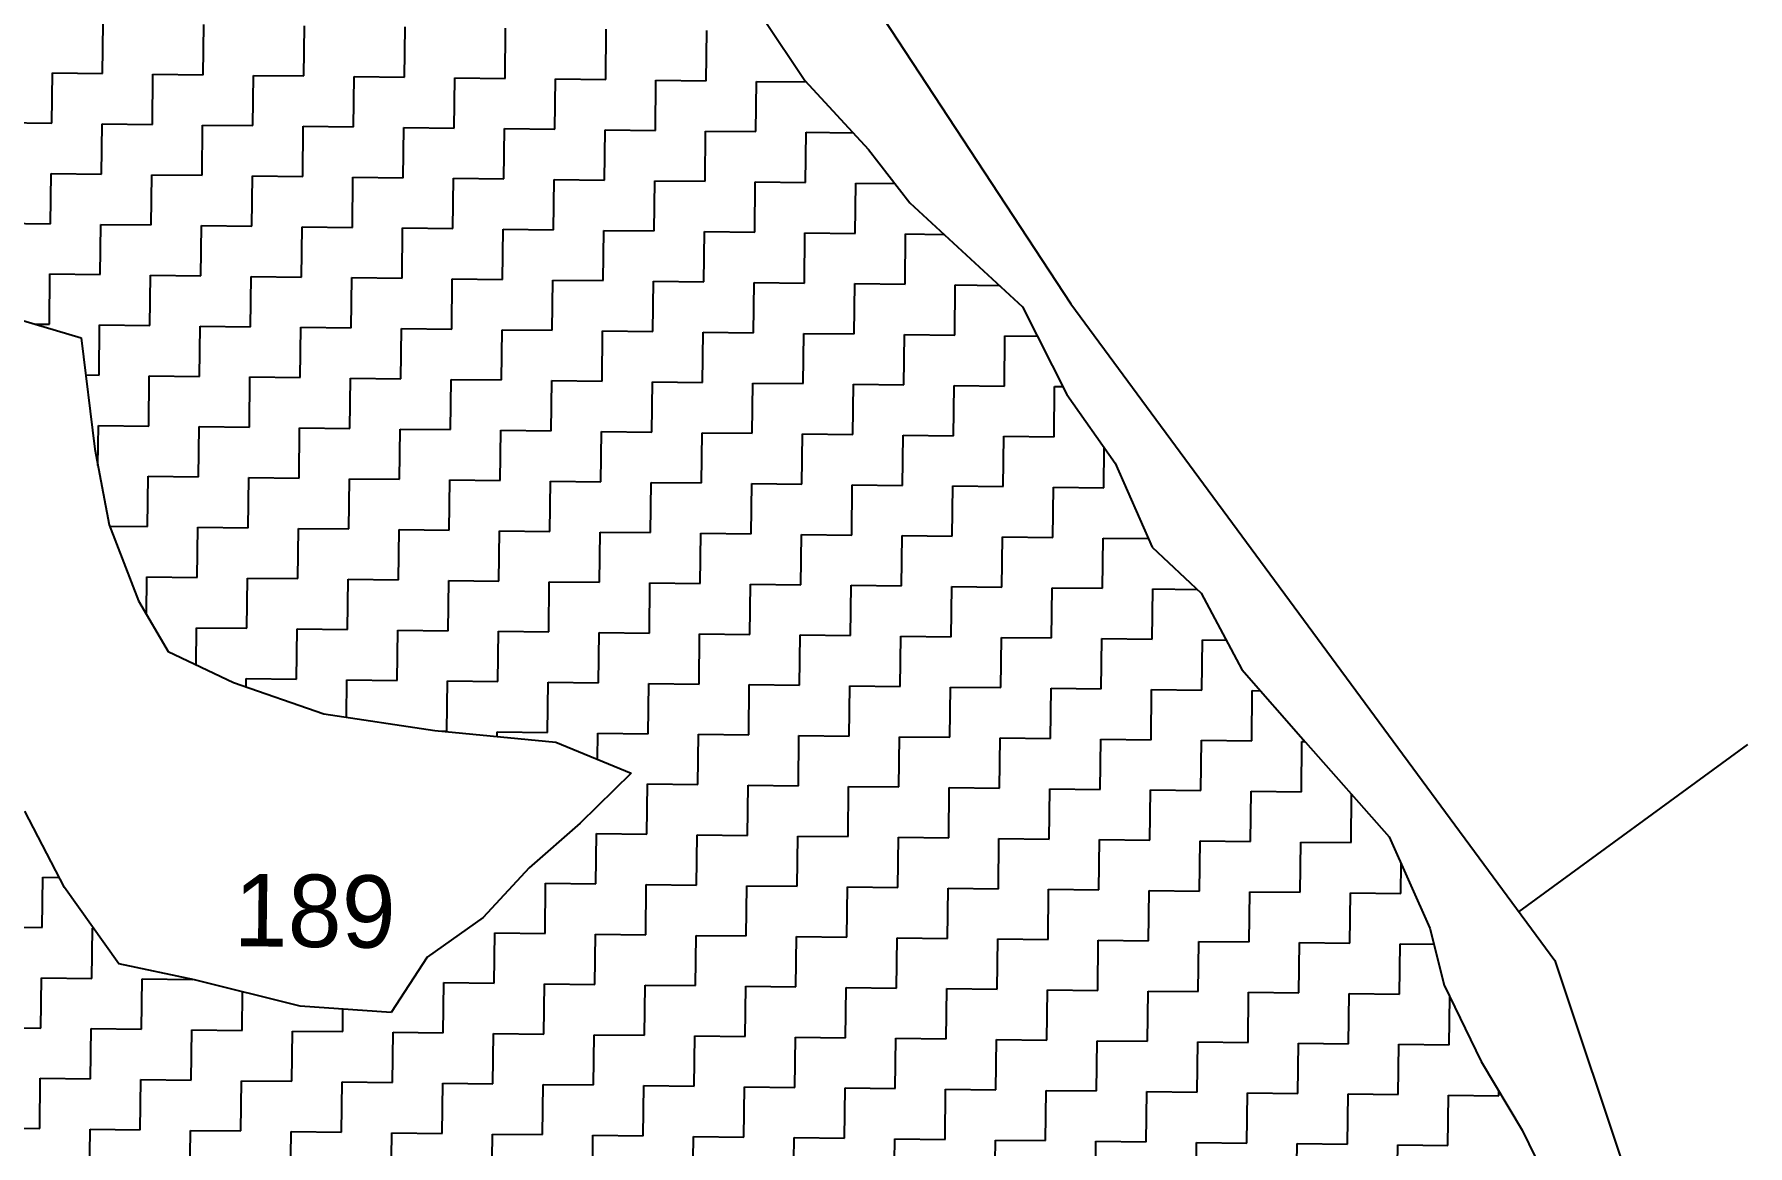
# Model space of a CAD drawing. Header units: metres. Extents: x 288131 to 289837, y 2081162 to 2084367.
# Drawn here: x 289270.8 to 289486.6, y 2083519.1 to 2083659.2 of the extents above; entities that cross this region are included whole.
import ezdxf
from ezdxf.enums import TextEntityAlignment as Align

# ---------------------------------------------------------------- set-up
doc = ezdxf.new("R2010")
doc.units = ezdxf.units.M
doc.header["$LTSCALE"] = 10
doc.header["$MEASUREMENT"] = 0
doc.linetypes.add('DIVIDE', pattern=[1.25, 0.5, -0.25, 0, -0.25, 0, -0.25])
for name, color, linetype in [('POLY_HATCH', 12, 'Continuous'), ('TEXT_PARCEL', 7, 'Continuous'), ('V_BOUND_LINE', 7, 'Continuous'), ('V_DIVIDE_LINE', 7, 'DIVIDE')]:
    doc.layers.add(name, color=color, linetype=linetype)
doc.styles.add('TEXT_MAP', font='')
doc.styles.get('TEXT_MAP').set_extended_font_data('Kruti Dev 050')

msp = doc.modelspace()

# ---------------------------------------------------------------- linework, layer by layer
at = {"layer": 'POLY_HATCH', "linetype": 'Continuous'}
for p, q in [((289279.39, 2083654.24), (289279.47, 2083660.58)), ((289292.07, 2083654.09), (289292.14, 2083660.42)), ((289304.74, 2083653.94), (289304.81, 2083660.27)), ((289317.41, 2083653.78), (289317.49, 2083660.12)), ((289330.08, 2083653.63), (289330.16, 2083659.97)), ((289342.76, 2083653.48), (289342.83, 2083659.82)), ((289355.43, 2083653.33), (289355.5, 2083659.66)), ((289272.98, 2083647.98), (289273.06, 2083654.32)), ((289273.06, 2083654.32), (289279.39, 2083654.24)), ((289285.65, 2083647.83), (289285.73, 2083654.16)), ((289285.73, 2083654.16), (289292.07, 2083654.09)), ((289298.33, 2083647.68), (289298.4, 2083654.01)), ((289298.4, 2083654.01), (289304.74, 2083653.94)), ((289311, 2083647.52), (289311.08, 2083653.86)), ((289311.08, 2083653.86), (289317.41, 2083653.78)), ((289323.67, 2083647.37), (289323.75, 2083653.71)), ((289323.75, 2083653.71), (289330.08, 2083653.63)), ((289336.34, 2083647.22), (289336.42, 2083653.56)), ((289336.42, 2083653.56), (289342.76, 2083653.48)), ((289349.02, 2083647.07), (289349.09, 2083653.4)), ((289349.09, 2083653.4), (289355.43, 2083653.33)), ((289361.69, 2083646.92), (289361.76, 2083653.25)), ((289361.76, 2083653.25), (289368.03, 2083653.18)), ((289266.65, 2083648.06), (289272.98, 2083647.98)), ((289279.24, 2083641.57), (289279.32, 2083647.9)), ((289279.32, 2083647.9), (289285.65, 2083647.83)), ((289291.91, 2083641.42), (289291.99, 2083647.75)), ((289291.99, 2083647.75), (289298.33, 2083647.68)), ((289304.59, 2083641.26), (289304.66, 2083647.6)), ((289304.66, 2083647.6), (289311, 2083647.52)), ((289317.26, 2083641.11), (289317.34, 2083647.45)), ((289317.34, 2083647.45), (289323.67, 2083647.37)), ((289329.93, 2083640.96), (289330.01, 2083647.3)), ((289330.01, 2083647.3), (289336.34, 2083647.22)), ((289342.6, 2083640.81), (289342.68, 2083647.14)), ((289342.68, 2083647.14), (289349.02, 2083647.07)), ((289355.28, 2083640.66), (289355.35, 2083646.99)), ((289355.35, 2083646.99), (289361.69, 2083646.92)), ((289367.95, 2083640.5), (289368.02, 2083646.84)), ((289368.02, 2083646.84), (289373.95, 2083646.77)), ((289272.83, 2083635.31), (289272.91, 2083641.64)), ((289272.91, 2083641.64), (289279.24, 2083641.57)), ((289285.5, 2083635.16), (289285.58, 2083641.49)), ((289285.58, 2083641.49), (289291.91, 2083641.42)), ((289298.17, 2083635), (289298.25, 2083641.34)), ((289298.25, 2083641.34), (289304.59, 2083641.26)), ((289310.85, 2083634.85), (289310.92, 2083641.19)), ((289310.92, 2083641.19), (289317.26, 2083641.11)), ((289323.52, 2083634.7), (289323.6, 2083641.04)), ((289323.6, 2083641.04), (289329.93, 2083640.96)), ((289336.19, 2083634.55), (289336.27, 2083640.88)), ((289336.27, 2083640.88), (289342.6, 2083640.81)), ((289348.86, 2083634.4), (289348.94, 2083640.73)), ((289348.94, 2083640.73), (289355.28, 2083640.66)), ((289361.54, 2083634.24), (289361.61, 2083640.58)), ((289361.61, 2083640.58), (289367.95, 2083640.5)), ((289374.21, 2083634.09), (289374.28, 2083640.43)), ((289374.28, 2083640.43), (289379.18, 2083640.37)), ((289266.49, 2083635.38), (289272.83, 2083635.31)), ((289279.09, 2083628.9), (289279.17, 2083635.23)), ((289279.17, 2083635.23), (289285.5, 2083635.16)), ((289291.76, 2083628.74), (289291.84, 2083635.08)), ((289291.84, 2083635.08), (289298.17, 2083635)), ((289304.43, 2083628.59), (289304.51, 2083634.93)), ((289304.51, 2083634.93), (289310.85, 2083634.85)), ((289317.11, 2083628.44), (289317.18, 2083634.78)), ((289317.18, 2083634.78), (289323.52, 2083634.7)), ((289329.78, 2083628.29), (289329.86, 2083634.62)), ((289329.86, 2083634.62), (289336.19, 2083634.55)), ((289342.45, 2083628.14), (289342.53, 2083634.47)), ((289342.53, 2083634.47), (289348.86, 2083634.4)), ((289355.12, 2083627.98), (289355.2, 2083634.32)), ((289355.2, 2083634.32), (289361.54, 2083634.24)), ((289367.8, 2083627.83), (289367.87, 2083634.17)), ((289367.87, 2083634.17), (289374.21, 2083634.09)), ((289380.47, 2083627.68), (289380.54, 2083634.02)), ((289380.54, 2083634.02), (289385.36, 2083633.96)), ((289272.68, 2083622.64), (289272.75, 2083628.97)), ((289272.75, 2083628.97), (289279.09, 2083628.9)), ((289285.35, 2083622.48), (289285.43, 2083628.82)), ((289285.43, 2083628.82), (289291.76, 2083628.74)), ((289298.02, 2083622.33), (289298.1, 2083628.67)), ((289298.1, 2083628.67), (289304.43, 2083628.59)), ((289310.69, 2083622.18), (289310.77, 2083628.52)), ((289310.77, 2083628.52), (289317.11, 2083628.44)), ((289323.37, 2083622.03), (289323.44, 2083628.36)), ((289323.44, 2083628.36), (289329.78, 2083628.29)), ((289336.04, 2083621.88), (289336.12, 2083628.21)), ((289336.12, 2083628.21), (289342.45, 2083628.14)), ((289348.71, 2083621.72), (289348.79, 2083628.06)), ((289348.79, 2083628.06), (289355.12, 2083627.98)), ((289361.38, 2083621.57), (289361.46, 2083627.91)), ((289361.46, 2083627.91), (289367.8, 2083627.83)), ((289374.06, 2083621.42), (289374.13, 2083627.76)), ((289374.13, 2083627.76), (289380.47, 2083627.68)), ((289386.73, 2083621.27), (289386.8, 2083627.6)), ((289386.8, 2083627.6), (289392.33, 2083627.54)), ((289270.84, 2083622.66), (289272.68, 2083622.64)), ((289278.94, 2083616.22), (289279.01, 2083622.56)), ((289279.01, 2083622.56), (289285.35, 2083622.48)), ((289291.61, 2083616.07), (289291.69, 2083622.41)), ((289291.69, 2083622.41), (289298.02, 2083622.33)), ((289304.28, 2083615.92), (289304.36, 2083622.26)), ((289304.36, 2083622.26), (289310.69, 2083622.18)), ((289316.95, 2083615.77), (289317.03, 2083622.1)), ((289317.03, 2083622.1), (289323.37, 2083622.03)), ((289329.63, 2083615.62), (289329.7, 2083621.95)), ((289329.7, 2083621.95), (289336.04, 2083621.88)), ((289342.3, 2083615.46), (289342.38, 2083621.8)), ((289342.38, 2083621.8), (289348.71, 2083621.72)), ((289354.97, 2083615.31), (289355.05, 2083621.65)), ((289355.05, 2083621.65), (289361.38, 2083621.57)), ((289367.64, 2083615.16), (289367.72, 2083621.49)), ((289367.72, 2083621.49), (289374.06, 2083621.42)), ((289380.32, 2083615.01), (289380.39, 2083621.34)), ((289380.39, 2083621.34), (289386.73, 2083621.27)), ((289392.99, 2083614.85), (289393.06, 2083621.19)), ((289393.06, 2083621.19), (289397.12, 2083621.14)), ((289277.25, 2083616.24), (289278.94, 2083616.22)), ((289285.2, 2083609.81), (289285.27, 2083616.15)), ((289285.27, 2083616.15), (289291.61, 2083616.07)), ((289297.87, 2083609.66), (289297.95, 2083616)), ((289297.95, 2083616), (289304.28, 2083615.92)), ((289310.54, 2083609.51), (289310.62, 2083615.84)), ((289310.62, 2083615.84), (289316.95, 2083615.77)), ((289323.21, 2083609.36), (289323.29, 2083615.69)), ((289323.29, 2083615.69), (289329.63, 2083615.62)), ((289335.89, 2083609.2), (289335.96, 2083615.54)), ((289335.96, 2083615.54), (289342.3, 2083615.46)), ((289348.56, 2083609.05), (289348.64, 2083615.39)), ((289348.64, 2083615.39), (289354.97, 2083615.31)), ((289361.23, 2083608.9), (289361.31, 2083615.23)), ((289361.31, 2083615.23), (289367.64, 2083615.16)), ((289373.9, 2083608.75), (289373.98, 2083615.08)), ((289373.98, 2083615.08), (289380.32, 2083615.01)), ((289386.58, 2083608.59), (289386.65, 2083614.93)), ((289386.65, 2083614.93), (289392.99, 2083614.85)), ((289399.25, 2083608.44), (289399.32, 2083614.78)), ((289399.32, 2083614.78), (289400.36, 2083614.77)), ((289278.8, 2083604.82), (289278.86, 2083609.89)), ((289278.86, 2083609.89), (289285.2, 2083609.81)), ((289291.46, 2083603.4), (289291.53, 2083609.74)), ((289291.53, 2083609.74), (289297.87, 2083609.66)), ((289304.13, 2083603.25), (289304.21, 2083609.58)), ((289304.21, 2083609.58), (289310.54, 2083609.51)), ((289316.8, 2083603.09), (289316.88, 2083609.43)), ((289316.88, 2083609.43), (289323.21, 2083609.36)), ((289329.48, 2083602.94), (289329.55, 2083609.28)), ((289329.55, 2083609.28), (289335.89, 2083609.2)), ((289342.15, 2083602.79), (289342.22, 2083609.13)), ((289342.22, 2083609.13), (289348.56, 2083609.05)), ((289354.82, 2083602.64), (289354.9, 2083608.97)), ((289354.9, 2083608.97), (289361.23, 2083608.9)), ((289367.49, 2083602.49), (289367.57, 2083608.82)), ((289367.57, 2083608.82), (289373.9, 2083608.75)), ((289380.16, 2083602.33), (289380.24, 2083608.67)), ((289380.24, 2083608.67), (289386.58, 2083608.59)), ((289392.84, 2083602.18), (289392.91, 2083608.52)), ((289392.91, 2083608.52), (289399.25, 2083608.44)), ((289405.51, 2083602.03), (289405.57, 2083607.09)), ((289285.05, 2083597.14), (289285.12, 2083603.48)), ((289285.12, 2083603.48), (289291.46, 2083603.4)), ((289297.72, 2083596.99), (289297.79, 2083603.32)), ((289297.79, 2083603.32), (289304.13, 2083603.25)), ((289310.39, 2083596.83), (289310.47, 2083603.17)), ((289310.47, 2083603.17), (289316.8, 2083603.09)), ((289323.06, 2083596.68), (289323.14, 2083603.02)), ((289323.14, 2083603.02), (289329.48, 2083602.94)), ((289335.74, 2083596.53), (289335.81, 2083602.87)), ((289335.81, 2083602.87), (289342.15, 2083602.79)), ((289348.41, 2083596.38), (289348.48, 2083602.71)), ((289348.48, 2083602.71), (289354.82, 2083602.64)), ((289361.08, 2083596.23), (289361.16, 2083602.56)), ((289361.16, 2083602.56), (289367.49, 2083602.49)), ((289373.75, 2083596.07), (289373.83, 2083602.41)), ((289373.83, 2083602.41), (289380.16, 2083602.33)), ((289386.42, 2083595.92), (289386.5, 2083602.26)), ((289386.5, 2083602.26), (289392.84, 2083602.18)), ((289399.1, 2083595.77), (289399.17, 2083602.11)), ((289399.17, 2083602.11), (289405.51, 2083602.03)), ((289280.26, 2083597.2), (289285.05, 2083597.14)), ((289291.31, 2083590.73), (289291.38, 2083597.06)), ((289291.38, 2083597.06), (289297.72, 2083596.99)), ((289303.98, 2083590.57), (289304.05, 2083596.91)), ((289304.05, 2083596.91), (289310.39, 2083596.83)), ((289316.65, 2083590.42), (289316.73, 2083596.76)), ((289316.73, 2083596.76), (289323.06, 2083596.68)), ((289329.32, 2083590.27), (289329.4, 2083596.61)), ((289329.4, 2083596.61), (289335.74, 2083596.53)), ((289342, 2083590.12), (289342.07, 2083596.45)), ((289342.07, 2083596.45), (289348.41, 2083596.38)), ((289354.67, 2083589.97), (289354.74, 2083596.3)), ((289354.74, 2083596.3), (289361.08, 2083596.23)), ((289367.34, 2083589.81), (289367.42, 2083596.15)), ((289367.42, 2083596.15), (289373.75, 2083596.07)), ((289380.01, 2083589.66), (289380.09, 2083596)), ((289380.09, 2083596), (289386.42, 2083595.92)), ((289392.68, 2083589.51), (289392.76, 2083595.85)), ((289392.76, 2083595.85), (289399.1, 2083595.77)), ((289405.36, 2083589.36), (289405.43, 2083595.69)), ((289405.43, 2083595.69), (289411.14, 2083595.63)), ((289284.91, 2083586.05), (289284.97, 2083590.8)), ((289284.97, 2083590.8), (289291.31, 2083590.73)), ((289297.57, 2083584.31), (289297.64, 2083590.65)), ((289297.64, 2083590.65), (289303.98, 2083590.57)), ((289310.24, 2083584.16), (289310.31, 2083590.5)), ((289310.31, 2083590.5), (289316.65, 2083590.42)), ((289322.91, 2083584.01), (289322.99, 2083590.35)), ((289322.99, 2083590.35), (289329.32, 2083590.27)), ((289335.58, 2083583.86), (289335.66, 2083590.19)), ((289335.66, 2083590.19), (289342, 2083590.12)), ((289348.26, 2083583.71), (289348.33, 2083590.04)), ((289348.33, 2083590.04), (289354.67, 2083589.97)), ((289360.93, 2083583.55), (289361, 2083589.89)), ((289361, 2083589.89), (289367.34, 2083589.81)), ((289373.6, 2083583.4), (289373.68, 2083589.74)), ((289373.68, 2083589.74), (289380.01, 2083589.66)), ((289386.27, 2083583.25), (289386.35, 2083589.59)), ((289386.35, 2083589.59), (289392.68, 2083589.51)), ((289398.94, 2083583.1), (289399.02, 2083589.43)), ((289399.02, 2083589.43), (289405.36, 2083589.36)), ((289411.62, 2083582.95), (289411.69, 2083589.28)), ((289411.69, 2083589.28), (289417.26, 2083589.22)), ((289291.17, 2083579.69), (289291.23, 2083584.39)), ((289291.23, 2083584.39), (289297.57, 2083584.31)), ((289303.83, 2083577.9), (289303.9, 2083584.24)), ((289303.9, 2083584.24), (289310.24, 2083584.16)), ((289316.5, 2083577.75), (289316.57, 2083584.09)), ((289316.57, 2083584.09), (289322.91, 2083584.01)), ((289329.17, 2083577.6), (289329.25, 2083583.93)), ((289329.25, 2083583.93), (289335.58, 2083583.86)), ((289341.84, 2083577.45), (289341.92, 2083583.78)), ((289341.92, 2083583.78), (289348.26, 2083583.71)), ((289354.52, 2083577.29), (289354.59, 2083583.63)), ((289354.59, 2083583.63), (289360.93, 2083583.55)), ((289367.19, 2083577.14), (289367.26, 2083583.48)), ((289367.26, 2083583.48), (289373.6, 2083583.4)), ((289379.86, 2083576.99), (289379.94, 2083583.33)), ((289379.94, 2083583.33), (289386.27, 2083583.25)), ((289392.53, 2083576.84), (289392.61, 2083583.17)), ((289392.61, 2083583.17), (289398.94, 2083583.1)), ((289405.2, 2083576.69), (289405.28, 2083583.02)), ((289405.28, 2083583.02), (289411.62, 2083582.95)), ((289417.88, 2083576.53), (289417.95, 2083582.87)), ((289417.95, 2083582.87), (289420.92, 2083582.83)), ((289297.48, 2083576.9), (289297.49, 2083577.98)), ((289297.49, 2083577.98), (289303.83, 2083577.9)), ((289310.11, 2083573.09), (289310.16, 2083577.83)), ((289310.16, 2083577.83), (289316.5, 2083577.75)), ((289322.76, 2083571.34), (289322.83, 2083577.67)), ((289322.83, 2083577.67), (289329.17, 2083577.6)), ((289335.43, 2083571.19), (289335.51, 2083577.52)), ((289335.51, 2083577.52), (289341.84, 2083577.45)), ((289348.1, 2083571.03), (289348.18, 2083577.37)), ((289348.18, 2083577.37), (289354.52, 2083577.29)), ((289360.78, 2083570.88), (289360.85, 2083577.22)), ((289360.85, 2083577.22), (289367.19, 2083577.14)), ((289373.45, 2083570.73), (289373.52, 2083577.07)), ((289373.52, 2083577.07), (289379.86, 2083576.99)), ((289386.12, 2083570.58), (289386.2, 2083576.91)), ((289386.2, 2083576.91), (289392.53, 2083576.84)), ((289398.79, 2083570.43), (289398.87, 2083576.76)), ((289398.87, 2083576.76), (289405.2, 2083576.69)), ((289411.46, 2083570.27), (289411.54, 2083576.61)), ((289411.54, 2083576.61), (289417.88, 2083576.53)), ((289424.14, 2083570.12), (289424.21, 2083576.46)), ((289424.21, 2083576.46), (289425.24, 2083576.45)), ((289322.16, 2083571.35), (289322.76, 2083571.34)), ((289329.09, 2083571.26), (289335.43, 2083571.19)), ((289329.09, 2083570.68), (289329.09, 2083571.26)), ((289341.73, 2083567.81), (289341.77, 2083571.11)), ((289341.77, 2083571.11), (289348.1, 2083571.03)), ((289354.36, 2083564.62), (289354.44, 2083570.96)), ((289354.44, 2083570.96), (289360.78, 2083570.88)), ((289367.04, 2083564.47), (289367.11, 2083570.81)), ((289367.11, 2083570.81), (289373.45, 2083570.73)), ((289379.71, 2083564.32), (289379.78, 2083570.65)), ((289379.78, 2083570.65), (289386.12, 2083570.58)), ((289392.38, 2083564.17), (289392.46, 2083570.5)), ((289392.46, 2083570.5), (289398.79, 2083570.43)), ((289405.05, 2083564.01), (289405.13, 2083570.35)), ((289405.13, 2083570.35), (289411.46, 2083570.27)), ((289417.72, 2083563.86), (289417.8, 2083570.2)), ((289417.8, 2083570.2), (289424.14, 2083570.12)), ((289430.4, 2083563.71), (289430.47, 2083570.05)), ((289430.47, 2083570.05), (289430.84, 2083570.04)), ((289347.95, 2083558.36), (289348.03, 2083564.7)), ((289348.03, 2083564.7), (289354.36, 2083564.62)), ((289360.62, 2083558.21), (289360.7, 2083564.55)), ((289360.7, 2083564.55), (289367.04, 2083564.47)), ((289373.3, 2083558.06), (289373.37, 2083564.39)), ((289373.37, 2083564.39), (289379.71, 2083564.32)), ((289385.97, 2083557.91), (289386.04, 2083564.24)), ((289386.04, 2083564.24), (289392.38, 2083564.17)), ((289398.64, 2083557.75), (289398.72, 2083564.09)), ((289398.72, 2083564.09), (289405.05, 2083564.01)), ((289411.31, 2083557.6), (289411.39, 2083563.94)), ((289411.39, 2083563.94), (289417.72, 2083563.86)), ((289423.98, 2083557.45), (289424.06, 2083563.79)), ((289424.06, 2083563.79), (289430.4, 2083563.71)), ((289436.66, 2083557.3), (289436.73, 2083563.39)), ((289341.54, 2083552.1), (289341.61, 2083558.44)), ((289341.61, 2083558.44), (289347.95, 2083558.36)), ((289354.21, 2083551.95), (289354.29, 2083558.29)), ((289354.29, 2083558.29), (289360.62, 2083558.21)), ((289366.88, 2083551.8), (289366.96, 2083558.13)), ((289366.96, 2083558.13), (289373.3, 2083558.06)), ((289379.56, 2083551.65), (289379.63, 2083557.98)), ((289379.63, 2083557.98), (289385.97, 2083557.91)), ((289392.23, 2083551.49), (289392.3, 2083557.83)), ((289392.3, 2083557.83), (289398.64, 2083557.75)), ((289404.9, 2083551.34), (289404.98, 2083557.68)), ((289404.98, 2083557.68), (289411.31, 2083557.6)), ((289417.57, 2083551.19), (289417.65, 2083557.53)), ((289417.65, 2083557.53), (289423.98, 2083557.45)), ((289430.24, 2083551.04), (289430.32, 2083557.37)), ((289430.32, 2083557.37), (289436.66, 2083557.3)), ((289442.92, 2083550.88), (289442.96, 2083554.66)), ((289271.77, 2083546.6), (289271.84, 2083552.94)), ((289271.84, 2083552.94), (289273.91, 2083552.91)), ((289335.13, 2083545.84), (289335.2, 2083552.18)), ((289335.2, 2083552.18), (289341.54, 2083552.1)), ((289347.8, 2083545.69), (289347.88, 2083552.03)), ((289347.88, 2083552.03), (289354.21, 2083551.95)), ((289360.47, 2083545.54), (289360.55, 2083551.87)), ((289360.55, 2083551.87), (289366.88, 2083551.8)), ((289373.14, 2083545.39), (289373.22, 2083551.72)), ((289373.22, 2083551.72), (289379.56, 2083551.65)), ((289385.82, 2083545.23), (289385.89, 2083551.57)), ((289385.89, 2083551.57), (289392.23, 2083551.49)), ((289398.49, 2083545.08), (289398.56, 2083551.42)), ((289398.56, 2083551.42), (289404.9, 2083551.34)), ((289411.16, 2083544.93), (289411.24, 2083551.26)), ((289411.24, 2083551.26), (289417.57, 2083551.19)), ((289423.83, 2083544.78), (289423.91, 2083551.11)), ((289423.91, 2083551.11), (289430.24, 2083551.04)), ((289436.51, 2083544.62), (289436.58, 2083550.96)), ((289436.58, 2083550.96), (289442.92, 2083550.88)), ((289265.43, 2083546.68), (289271.77, 2083546.6)), ((289278.03, 2083540.19), (289278.1, 2083546.53)), ((289278.1, 2083546.53), (289278.23, 2083546.52)), ((289328.71, 2083539.58), (289328.79, 2083545.92)), ((289328.79, 2083545.92), (289335.13, 2083545.84)), ((289341.39, 2083539.43), (289341.46, 2083545.77)), ((289341.46, 2083545.77), (289347.8, 2083545.69)), ((289354.06, 2083539.28), (289354.14, 2083545.61)), ((289354.14, 2083545.61), (289360.47, 2083545.54)), ((289366.73, 2083539.13), (289366.81, 2083545.46)), ((289366.81, 2083545.46), (289373.14, 2083545.39)), ((289379.4, 2083538.97), (289379.48, 2083545.31)), ((289379.48, 2083545.31), (289385.82, 2083545.23)), ((289392.08, 2083538.82), (289392.15, 2083545.16)), ((289392.15, 2083545.16), (289398.49, 2083545.08)), ((289404.75, 2083538.67), (289404.82, 2083545)), ((289404.82, 2083545), (289411.16, 2083544.93)), ((289417.42, 2083538.52), (289417.5, 2083544.85)), ((289417.5, 2083544.85), (289423.83, 2083544.78)), ((289430.09, 2083538.36), (289430.17, 2083544.7)), ((289430.17, 2083544.7), (289436.51, 2083544.62)), ((289442.77, 2083538.21), (289442.84, 2083544.55)), ((289442.84, 2083544.55), (289447.09, 2083544.5)), ((289271.61, 2083533.93), (289271.69, 2083540.27)), ((289271.69, 2083540.27), (289278.03, 2083540.19)), ((289284.29, 2083533.78), (289284.36, 2083540.11)), ((289284.36, 2083540.11), (289290.7, 2083540.04)), ((289290.7, 2083540.04), (289290.7, 2083540.07)), ((289296.96, 2083533.63), (289297.02, 2083538.49)), ((289322.3, 2083533.32), (289322.38, 2083539.66)), ((289322.38, 2083539.66), (289328.71, 2083539.58)), ((289334.97, 2083533.17), (289335.05, 2083539.51)), ((289335.05, 2083539.51), (289341.39, 2083539.43)), ((289347.65, 2083533.02), (289347.72, 2083539.35)), ((289347.72, 2083539.35), (289354.06, 2083539.28)), ((289360.32, 2083532.86), (289360.4, 2083539.2)), ((289360.4, 2083539.2), (289366.73, 2083539.13)), ((289372.99, 2083532.71), (289373.07, 2083539.05)), ((289373.07, 2083539.05), (289379.4, 2083538.97)), ((289385.66, 2083532.56), (289385.74, 2083538.9)), ((289385.74, 2083538.9), (289392.08, 2083538.82)), ((289398.34, 2083532.41), (289398.41, 2083538.74)), ((289398.41, 2083538.74), (289404.75, 2083538.67)), ((289411.01, 2083532.26), (289411.08, 2083538.59)), ((289411.08, 2083538.59), (289417.42, 2083538.52)), ((289423.68, 2083532.1), (289423.76, 2083538.44)), ((289423.76, 2083538.44), (289430.09, 2083538.36)), ((289436.35, 2083531.95), (289436.43, 2083538.29)), ((289436.43, 2083538.29), (289442.77, 2083538.21)), ((289309.63, 2083533.47), (289309.66, 2083536.31)), ((289449.03, 2083531.8), (289449.1, 2083537.9)), ((289265.28, 2083534.01), (289271.61, 2083533.93)), ((289277.87, 2083527.52), (289277.95, 2083533.85)), ((289277.95, 2083533.85), (289284.29, 2083533.78)), ((289290.55, 2083527.37), (289290.62, 2083533.7)), ((289290.62, 2083533.7), (289296.96, 2083533.63)), ((289303.22, 2083527.21), (289303.29, 2083533.55)), ((289303.29, 2083533.55), (289309.63, 2083533.47)), ((289315.89, 2083527.06), (289315.97, 2083533.4)), ((289315.97, 2083533.4), (289322.3, 2083533.32)), ((289328.56, 2083526.91), (289328.64, 2083533.25)), ((289328.64, 2083533.25), (289334.97, 2083533.17)), ((289341.23, 2083526.76), (289341.31, 2083533.09)), ((289341.31, 2083533.09), (289347.65, 2083533.02)), ((289353.91, 2083526.6), (289353.98, 2083532.94)), ((289353.98, 2083532.94), (289360.32, 2083532.86)), ((289366.58, 2083526.45), (289366.66, 2083532.79)), ((289366.66, 2083532.79), (289372.99, 2083532.71)), ((289379.25, 2083526.3), (289379.33, 2083532.64)), ((289379.33, 2083532.64), (289385.66, 2083532.56)), ((289391.92, 2083526.15), (289392, 2083532.48)), ((289392, 2083532.48), (289398.34, 2083532.41)), ((289404.6, 2083526), (289404.67, 2083532.33)), ((289404.67, 2083532.33), (289411.01, 2083532.26)), ((289417.27, 2083525.84), (289417.34, 2083532.18)), ((289417.34, 2083532.18), (289423.68, 2083532.1)), ((289429.94, 2083525.69), (289430.02, 2083532.03)), ((289430.02, 2083532.03), (289436.35, 2083531.95)), ((289442.61, 2083525.54), (289442.69, 2083531.88)), ((289442.69, 2083531.88), (289449.03, 2083531.8)), ((289271.46, 2083521.26), (289271.54, 2083527.59)), ((289271.54, 2083527.59), (289277.87, 2083527.52)), ((289284.13, 2083521.11), (289284.21, 2083527.44)), ((289284.21, 2083527.44), (289290.55, 2083527.37)), ((289296.81, 2083520.95), (289296.88, 2083527.29)), ((289296.88, 2083527.29), (289303.22, 2083527.21)), ((289309.48, 2083520.8), (289309.55, 2083527.14)), ((289309.55, 2083527.14), (289315.89, 2083527.06)), ((289322.15, 2083520.65), (289322.23, 2083526.99)), ((289322.23, 2083526.99), (289328.56, 2083526.91)), ((289334.82, 2083520.5), (289334.9, 2083526.83)), ((289334.9, 2083526.83), (289341.23, 2083526.76)), ((289347.49, 2083520.34), (289347.57, 2083526.68)), ((289347.57, 2083526.68), (289353.91, 2083526.6)), ((289360.17, 2083520.19), (289360.24, 2083526.53)), ((289360.24, 2083526.53), (289366.58, 2083526.45)), ((289372.84, 2083520.04), (289372.92, 2083526.38)), ((289372.92, 2083526.38), (289379.25, 2083526.3)), ((289385.51, 2083519.89), (289385.59, 2083526.22)), ((289385.59, 2083526.22), (289391.92, 2083526.15)), ((289398.18, 2083519.74), (289398.26, 2083526.07)), ((289398.26, 2083526.07), (289404.6, 2083526)), ((289410.86, 2083519.58), (289410.93, 2083525.92)), ((289410.93, 2083525.92), (289417.27, 2083525.84)), ((289423.53, 2083519.43), (289423.6, 2083525.77)), ((289423.6, 2083525.77), (289429.94, 2083525.69)), ((289436.2, 2083519.28), (289436.28, 2083525.62)), ((289436.28, 2083525.62), (289442.61, 2083525.54)), ((289448.87, 2083519.13), (289448.95, 2083525.46)), ((289448.95, 2083525.46), (289455.29, 2083525.39)), ((289455.29, 2083525.39), (289455.29, 2083525.98)), ((289265.12, 2083521.33), (289271.46, 2083521.26)), ((289277.72, 2083514.85), (289277.8, 2083521.18)), ((289277.8, 2083521.18), (289284.13, 2083521.11)), ((289290.39, 2083514.69), (289290.47, 2083521.03)), ((289290.47, 2083521.03), (289296.81, 2083520.95)), ((289303.07, 2083514.54), (289303.14, 2083520.88)), ((289303.14, 2083520.88), (289309.48, 2083520.8)), ((289315.74, 2083514.39), (289315.81, 2083520.73)), ((289315.81, 2083520.73), (289322.15, 2083520.65)), ((289328.41, 2083514.24), (289328.49, 2083520.57)), ((289328.49, 2083520.57), (289334.82, 2083520.5)), ((289341.08, 2083514.08), (289341.16, 2083520.42)), ((289341.16, 2083520.42), (289347.49, 2083520.34)), ((289353.75, 2083513.93), (289353.83, 2083520.27)), ((289353.83, 2083520.27), (289360.17, 2083520.19)), ((289366.43, 2083513.78), (289366.5, 2083520.12)), ((289366.5, 2083520.12), (289372.84, 2083520.04)), ((289379.1, 2083513.63), (289379.18, 2083519.96)), ((289379.18, 2083519.96), (289385.51, 2083519.89)), ((289391.77, 2083513.48), (289391.85, 2083519.81)), ((289391.85, 2083519.81), (289398.18, 2083519.74)), ((289404.44, 2083513.32), (289404.52, 2083519.66)), ((289404.52, 2083519.66), (289410.86, 2083519.58)), ((289417.12, 2083513.17), (289417.19, 2083519.51)), ((289417.19, 2083519.51), (289423.53, 2083519.43)), ((289429.79, 2083513.02), (289429.86, 2083519.36)), ((289429.86, 2083519.36), (289436.2, 2083519.28)), ((289442.46, 2083512.87), (289442.54, 2083519.2)), ((289442.54, 2083519.2), (289448.87, 2083519.13))]:
    msp.add_line(p, q, dxfattribs=at)
at = {"layer": 'POLY_HATCH'}
for p, q in [((289362.7, 2083661.07), (289367.86, 2083653.36)), ((289367.86, 2083653.36), (289375.88, 2083644.67)), ((289375.88, 2083644.67), (289381.06, 2083637.92)), ((289381.06, 2083637.92), (289395.25, 2083624.84)), ((289395.25, 2083624.84), (289400.85, 2083613.79)), ((289267.8, 2083623.57), (289276.67, 2083620.92)), ((289276.67, 2083620.92), (289278.41, 2083606.91)), ((289400.85, 2083613.79), (289406.96, 2083605.11)), ((289278.41, 2083606.91), (289280.2, 2083597.35)), ((289406.96, 2083605.11), (289411.62, 2083594.55)), ((289280.2, 2083597.35), (289283.9, 2083587.77)), ((289411.62, 2083594.55), (289417.76, 2083588.74)), ((289417.76, 2083588.74), (289422.9, 2083579.12)), ((289283.9, 2083587.77), (289287.64, 2083581.37)), ((289287.64, 2083581.37), (289295.87, 2083577.46)), ((289295.87, 2083577.46), (289307.27, 2083573.51)), ((289422.9, 2083579.12), (289430.92, 2083569.95)), ((289307.27, 2083573.51), (289321.24, 2083571.43)), ((289321.24, 2083571.43), (289336.48, 2083569.98)), ((289336.48, 2083569.98), (289345.98, 2083566.05)), ((289430.92, 2083569.95), (289441.46, 2083558.04)), ((289345.98, 2083566.05), (289339.54, 2083559.77)), ((289274.57, 2083551.65), (289269.59, 2083561.25)), ((289339.54, 2083559.77), (289333.11, 2083554.13)), ((289441.46, 2083558.04), (289446.58, 2083546.51)), ((289333.11, 2083554.13), (289327.31, 2083547.84)), ((289281.45, 2083542.03), (289274.57, 2083551.65)), ((289327.31, 2083547.84), (289320.26, 2083542.84)), ((289446.58, 2083546.51), (289448.41, 2083539.32)), ((289320.26, 2083542.84), (289315.72, 2083535.9)), ((289290.96, 2083540.01), (289281.45, 2083542.03)), ((289304.28, 2083536.67), (289290.96, 2083540.01)), ((289448.41, 2083539.32), (289453.07, 2083529.71)), ((289315.72, 2083535.9), (289304.28, 2083536.67)), ((289453.07, 2083529.71), (289458.23, 2083521.05)), ((289458.23, 2083521.05), (289461.96, 2083513.36))]:
    msp.add_line(p, q, dxfattribs=at)
at = {"layer": 'V_BOUND_LINE'}
for p, q in [((289354.67, 2083696.44), (289401.35, 2083625.23)), ((289401.35, 2083625.23), (289462.34, 2083542.46)), ((289462.34, 2083542.46), (289482.17, 2083483.05))]:
    msp.add_line(p, q, dxfattribs=at)
at = {"layer": 'V_DIVIDE_LINE', "ltscale": 10}
msp.add_line((289457.81, 2083548.59), (289486.63, 2083569.66), dxfattribs=at)

# ---------------------------------------------------------------- texts
at = {"layer": 'TEXT_PARCEL', "style": 'TEXT_MAP'}
msp.add_text('189', height=9.125, rotation=359.3123, dxfattribs=at).set_placement((289306.12, 2083548.7), align=Align.MIDDLE)

doc.saveas('drawing.dxf')
